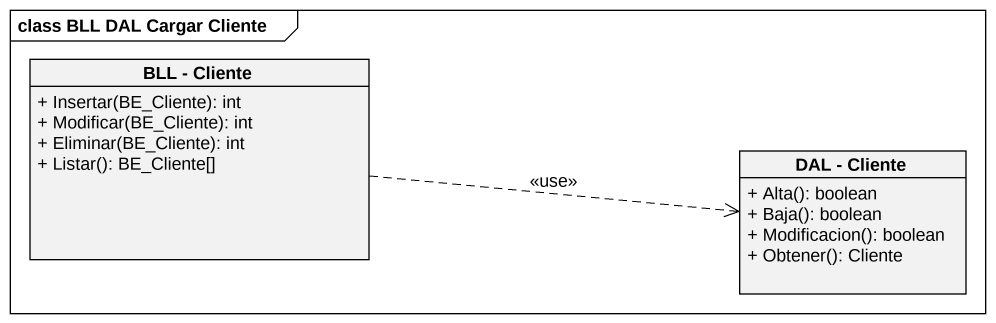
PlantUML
@startuml
mainframe class BLL DAL Cargar Cliente
hide circle
hide empty members
skinparam classAttributeIconSize 0
class "BLL - Cliente" as BLL_Cliente {
  + Insertar(BE_Cliente): int
  + Modificar(BE_Cliente): int
  + Eliminar(BE_Cliente): int
  + Listar(): BE_Cliente[]
}
class "DAL - Cliente" as DAL_Cliente {
  + Alta(): boolean
  + Baja(): boolean
  + Modificacion(): boolean
  + Obtener(): Cliente
}
BLL_Cliente .right.> DAL_Cliente : <<use>>
@enduml
